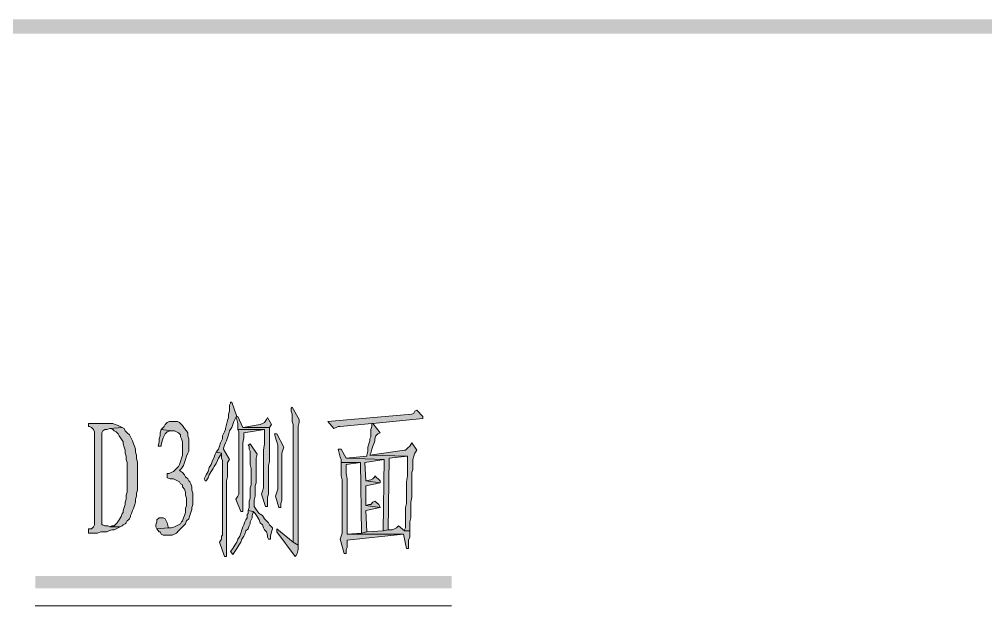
# Model space of a CAD drawing. Header units: millimetres. Extents: x 24 to 410, y 10 to 282.
# Drawn here: x 303.25 to 343.24, y 257.98 to 282.24 of the extents above; entities that cross this region are included whole.
import ezdxf

# ---------------------------------------------------------------- set-up
doc = ezdxf.new("R2010")
doc.units = ezdxf.units.MM

msp = doc.modelspace()

# ---------------------------------------------------------------- hatches: boundary and pattern name
h = msp.add_hatch(color=7)
h.dxf.hatch_style = 2
h.paths.add_polyline_path([(410.379333, 282.236333), (30.395333, 281.643667), (29.802667, 282.236333)])
h = msp.add_hatch(color=7)
h.dxf.hatch_style = 2
h.paths.add_polyline_path([(409.786667, 281.643667), (410.379333, 282.236333), (30.395333, 281.643667)])
h = msp.add_hatch(color=7)
h.dxf.hatch_style = 2
h.paths.add_polyline_path([(312.039, 266.403667), (311.996667, 266.403667), (311.996667, 266.361333), (311.954333, 266.276667), (311.954333, 266.022667), (311.912, 265.895667), (311.912, 265.768667), (311.869667, 265.641667), (311.827333, 265.472333), (311.785, 265.303), (311.785, 265.260667), (311.742667, 265.176), (311.700333, 265.091333), (311.658, 265.006667), (311.658, 264.879667), (311.615667, 264.795), (311.573333, 264.710333), (311.531, 264.583333), (311.488667, 264.456333), (311.404, 264.329333), (311.615667, 264.287), (311.615667, 264.075333), (311.658, 263.990667), (311.658, 263.948333), (311.658, 260.900333), (311.615667, 260.858), (311.615667, 260.731), (311.531, 260.604), (311.742667, 260.011333), (311.827333, 260.011333), (311.827333, 260.138333), (311.827333, 263.144), (311.869667, 263.313333), (311.869667, 263.906), (311.954333, 264.033), (311.700333, 264.456333), (311.700333, 264.498667), (311.742667, 264.625667), (311.785, 264.710333), (311.827333, 264.795), (311.869667, 264.922), (311.912, 265.049), (311.954333, 265.218333), (312.039, 265.345333), (312.081333, 265.472333), (312.123667, 265.599333), (312.166, 265.684), (312.208333, 265.768667), (312.250667, 265.811)])
h = msp.add_hatch(color=7)
h.dxf.hatch_style = 2
h.paths.add_polyline_path([(314.536667, 266.192), (314.494333, 266.149667), (314.494333, 266.022667), (314.536667, 265.895667), (314.536667, 265.599333), (314.579, 265.472333), (314.579, 260.604), (314.790667, 260.477), (314.790667, 262.551333), (314.790667, 262.763), (314.790667, 265.387667), (314.833, 265.557), (314.833, 265.684)])
h = msp.add_hatch(color=7)
h.dxf.hatch_style = 2
h.paths.add_polyline_path([(319.701333, 266.065), (319.616667, 266.022667), (319.574333, 265.938), (319.489667, 265.895667), (316.018333, 265.599333), (316.272333, 265.303), (316.357, 265.345333), (316.441667, 265.387667), (316.526333, 265.387667), (317.838667, 265.514667), (317.881, 265.514667), (319.955333, 265.726333), (319.955333, 265.811)])
h = msp.add_hatch(color=7)
h.dxf.hatch_style = 2
h.paths.add_polyline_path([(306.916667, 265.514667), (306.112333, 265.514667), (306.112333, 265.387667), (306.154667, 265.387667), (306.239333, 265.345333), (306.324, 265.260667), (306.366333, 265.176), (306.366333, 261.323667), (306.324, 261.239), (306.239333, 261.154333), (306.112333, 261.154333), (306.112333, 260.985), (306.493333, 260.985), (306.620333, 261.027333), (306.874333, 261.027333), (306.959, 261.069667), (307.086, 261.112), (307.170667, 261.112), (307.255333, 261.154333), (307.34, 261.196667), (307.424667, 261.239), (307.001333, 261.239), (306.916667, 261.281333), (306.789667, 261.281333), (306.705, 261.323667), (306.662667, 261.323667), (306.662667, 265.133667), (306.705, 265.218333), (306.789667, 265.260667), (306.874333, 265.260667), (307.001333, 265.303), (307.509333, 265.345333), (307.424667, 265.387667), (307.34, 265.43), (307.213, 265.472333), (307.128333, 265.514667)])
h = msp.add_hatch(color=7)
h.dxf.hatch_style = 2
h.paths.add_polyline_path([(309.668333, 265.599333), (309.456667, 265.599333), (309.372, 265.557), (309.287333, 265.472333), (309.245, 265.387667), (309.160333, 265.303), (309.118, 265.260667), (309.583667, 265.218333), (309.668333, 265.218333), (309.753, 265.176), (309.837667, 265.133667), (309.922333, 265.049), (309.922333, 264.964333), (309.964667, 264.879667), (310.007, 264.752667), (310.007, 264.202333), (309.964667, 264.075333), (309.922333, 263.948333), (309.88, 263.821333), (309.837667, 263.736667), (309.795333, 263.694333), (309.710667, 263.609667), (309.626, 263.525), (309.541333, 263.482667), (309.456667, 263.440333), (309.372, 263.440333), (309.372, 263.271), (309.499, 263.228667), (309.626, 263.228667), (309.710667, 263.186333), (309.795333, 263.144), (309.88, 263.101667), (309.922333, 263.017), (310.007, 262.974667), (310.007, 262.89), (310.091667, 262.805333), (310.134, 262.678333), (310.134, 262.551333), (310.176333, 262.424333), (310.176333, 262.128), (310.134, 262.001), (310.134, 261.831667), (310.091667, 261.704667), (310.049333, 261.62), (310.007, 261.493), (309.964667, 261.450667), (309.922333, 261.366), (309.837667, 261.323667), (309.753, 261.281333), (309.668333, 261.239), (309.541333, 261.196667), (309.414333, 261.196667), (308.948667, 261.154333), (309.033333, 261.027333), (309.075667, 261.027333), (309.118, 260.942667), (309.202667, 260.900333), (309.583667, 260.900333), (309.668333, 260.942667), (309.753, 260.985), (309.837667, 261.069667), (309.922333, 261.154333), (310.007, 261.239), (310.091667, 261.323667), (310.134, 261.366), (310.176333, 261.493), (310.261, 261.577667), (310.303333, 261.704667), (310.345667, 261.831667), (310.388, 261.958667), (310.388, 262.043333), (310.430333, 262.170333), (310.430333, 262.636), (310.388, 262.763), (310.388, 262.89), (310.345667, 263.017), (310.303333, 263.101667), (310.261, 263.144), (310.218667, 263.228667), (310.134, 263.313333), (310.091667, 263.398), (310.007, 263.482667), (309.88, 263.567333), (309.964667, 263.652), (310.049333, 263.779), (310.091667, 263.906), (310.134, 264.033), (310.176333, 264.16), (310.218667, 264.287), (310.261, 264.371667), (310.261, 264.879667), (310.218667, 265.006667), (310.218667, 265.133667), (310.176333, 265.218333), (310.091667, 265.303), (310.007, 265.43), (309.922333, 265.514667), (309.88, 265.557), (309.795333, 265.599333)])
h = msp.add_hatch(color=7)
h.dxf.hatch_style = 2
h.paths.add_polyline_path([(312.293, 265.811), (312.208333, 265.768667), (312.250667, 265.684), (312.293, 265.514667), (312.293, 265.260667), (313.393667, 265.260667), (313.393667, 264.668), (313.351333, 264.414), (313.351333, 262.847667), (313.309, 262.720667), (313.266667, 262.593667), (313.436, 262.085667), (313.520667, 262.085667), (313.520667, 262.128), (313.520667, 262.466667), (313.563, 262.593667), (313.563, 263.779), (313.605333, 263.948333), (313.605333, 265.345333), (312.504667, 265.345333)])
h = msp.add_hatch(color=7)
h.dxf.hatch_style = 2
h.paths.add_polyline_path([(313.520667, 265.768667), (313.478333, 265.684), (313.393667, 265.557), (313.309, 265.514667), (313.224333, 265.472333), (312.504667, 265.345333), (313.605333, 265.345333), (313.69, 265.472333)])
h = msp.add_hatch(color=7)
h.dxf.hatch_style = 2
h.paths.add_polyline_path([(317.881, 265.514667), (317.838667, 265.514667), (317.838667, 265.387667), (317.796333, 265.260667), (317.796333, 264.964333), (317.754, 264.879667), (317.754, 264.795), (317.711667, 264.668), (317.669333, 264.541), (317.669333, 264.371667), (317.627, 264.202333), (317.627, 264.16), (316.780333, 264.075333), (318.346667, 264.033), (318.304333, 261.069667), (318.516, 261.112), (318.558333, 264.075333), (319.320333, 264.16), (317.754, 264.202333), (317.796333, 264.287), (317.838667, 264.456333), (317.881, 264.583333), (317.923333, 264.668), (317.965667, 264.795), (317.965667, 264.837333), (317.965667, 264.879667), (318.008, 265.006667), (318.092667, 265.091333), (318.177333, 265.133667)])
h = msp.add_hatch(color=7)
h.dxf.hatch_style = 2
h.paths.add_polyline_path([(307.509333, 265.345333), (307.001333, 265.303), (307.043667, 265.303), (307.128333, 265.260667), (307.170667, 265.218333), (307.255333, 265.176), (307.34, 265.091333), (307.382333, 265.006667), (307.467, 264.879667), (307.551667, 264.752667), (307.551667, 264.668), (307.594, 264.541), (307.636333, 264.414), (307.636333, 264.287), (307.678667, 264.16), (307.678667, 264.033), (307.721, 263.906), (307.721, 262.678333), (307.678667, 262.551333), (307.678667, 262.382), (307.636333, 262.255), (307.636333, 262.170333), (307.594, 262.043333), (307.551667, 261.916333), (307.551667, 261.831667), (307.509333, 261.789333), (307.467, 261.662333), (307.382333, 261.535333), (307.297667, 261.408333), (307.255333, 261.366), (307.170667, 261.281333), (307.086, 261.281333), (307.001333, 261.239), (307.424667, 261.239), (307.509333, 261.281333), (307.551667, 261.323667), (307.636333, 261.366), (307.678667, 261.408333), (307.721, 261.493), (307.763333, 261.535333), (307.805667, 261.577667), (307.848, 261.662333), (307.848, 261.704667), (307.890333, 261.789333), (307.932667, 261.916333), (307.975, 262.001), (308.017333, 262.128), (308.059667, 262.255), (308.059667, 262.382), (308.102, 262.509), (308.102, 262.636), (308.144333, 262.763), (308.144333, 263.906), (308.102, 264.075333), (308.102, 264.202333), (308.059667, 264.329333), (308.059667, 264.456333), (308.017333, 264.583333), (307.975, 264.668), (307.932667, 264.795), (307.890333, 264.879667), (307.848, 264.964333), (307.805667, 265.049), (307.721, 265.133667), (307.636333, 265.218333), (307.594, 265.303)])
h = msp.add_hatch(color=7)
h.dxf.hatch_style = 2
h.paths.add_polyline_path([(309.118, 265.260667), (309.075667, 265.133667), (309.075667, 265.006667), (309.033333, 264.879667), (309.033333, 264.752667), (308.991, 264.583333), (309.118, 264.583333), (309.118, 264.625667), (309.160333, 264.795), (309.202667, 264.922), (309.245, 265.006667), (309.287333, 265.091333), (309.329667, 265.133667), (309.372, 265.176), (309.499, 265.218333), (309.583667, 265.218333)])
h = msp.add_hatch(color=7)
h.dxf.hatch_style = 2
h.paths.add_polyline_path([(312.293, 265.260667), (312.335333, 265.176), (312.335333, 262.593667), (312.293, 262.509), (312.208333, 262.382), (312.42, 261.874), (312.504667, 261.874), (312.504667, 264.710333), (312.547, 264.922), (312.547, 265.133667), (313.393667, 265.260667)])
h = msp.add_hatch(color=7)
h.dxf.hatch_style = 2
h.paths.add_polyline_path([(313.901667, 265.091333), (313.817, 265.091333), (313.859333, 264.922), (313.901667, 264.752667), (313.944, 264.625667), (313.944, 262.805333), (313.901667, 262.678333), (313.859333, 262.509), (313.986333, 262.043333), (314.071, 262.043333), (314.071, 262.085667), (314.071, 262.212667), (314.113333, 262.339667), (314.113333, 264.287), (314.155667, 264.414), (314.198, 264.541)])
h = msp.add_hatch(color=7)
h.dxf.hatch_style = 2
h.paths.add_polyline_path([(319.489667, 264.710333), (319.405, 264.583333), (319.320333, 264.498667), (319.235667, 264.414), (319.193333, 264.414), (317.754, 264.202333), (319.320333, 264.16), (319.320333, 263.355667), (319.278, 263.101667), (319.278, 262.212667), (319.235667, 262.043333), (319.235667, 261.323667), (319.235667, 261.281333), (319.235667, 261.196667), (319.193333, 261.112), (319.193333, 261.069667), (319.405, 261.069667), (319.405, 261.450667), (319.447333, 261.62), (319.447333, 262.255), (319.489667, 262.466667), (319.489667, 263.482667), (319.532, 263.609667), (319.532, 264.033), (319.574333, 264.16), (319.616667, 264.287), (319.701333, 264.414)])
h = msp.add_hatch(color=7)
h.dxf.hatch_style = 2
h.paths.add_polyline_path([(311.404, 264.329333), (311.361667, 264.244667), (311.319333, 264.117667), (311.234667, 263.948333), (311.192333, 263.821333), (311.107667, 263.694333), (311.065333, 263.525), (310.980667, 263.398), (310.896, 263.228667), (310.938333, 263.144), (310.980667, 263.144), (311.065333, 263.271), (311.107667, 263.398), (311.192333, 263.525), (311.277, 263.652), (311.319333, 263.736667), (311.404, 263.863667), (311.446333, 263.990667), (311.488667, 264.075333), (311.573333, 264.202333), (311.615667, 264.287)])
h = msp.add_hatch(color=7)
h.dxf.hatch_style = 2
h.paths.add_polyline_path([(312.801, 264.668), (312.716333, 264.625667), (312.758667, 264.583333), (312.758667, 264.456333), (312.801, 264.371667), (312.801, 263.821333), (312.843333, 263.652), (312.843333, 262.974667), (312.801, 262.847667), (312.801, 262.424333), (312.758667, 262.297333), (312.758667, 262.043333), (312.716333, 261.916333), (312.928, 261.874), (313.012667, 261.789333), (313.097333, 261.662333), (313.182, 261.535333), (313.224333, 261.408333), (313.309, 261.323667), (313.351333, 261.196667), (313.393667, 261.112), (313.478333, 261.027333), (313.520667, 260.900333), (313.520667, 260.815667), (313.563, 260.731), (313.647667, 260.731), (313.647667, 260.858), (313.69, 261.027333), (313.732333, 261.154333), (313.732333, 261.196667), (313.69, 261.239), (313.647667, 261.281333), (313.605333, 261.323667), (313.563, 261.408333), (313.478333, 261.493), (313.393667, 261.577667), (313.309, 261.704667), (313.182, 261.789333), (313.055, 261.958667), (312.970333, 262.085667), (312.970333, 262.339667), (313.012667, 262.509), (313.012667, 262.932333), (313.055, 263.059333), (313.055, 264.075333), (313.097333, 264.244667)])
h = msp.add_hatch(color=7)
h.dxf.hatch_style = 2
h.paths.add_polyline_path([(316.568667, 264.456333), (316.441667, 264.456333), (316.484, 264.287), (316.526333, 264.117667), (316.568667, 264.033), (316.568667, 263.906), (317.373, 263.906), (317.415333, 260.985), (317.627, 261.027333), (317.584667, 261.916333), (318.177333, 262.043333), (317.584667, 262.128), (317.584667, 262.932333), (318.177333, 263.059333), (317.584667, 263.144), (317.542333, 263.906), (318.346667, 264.033), (316.780333, 264.075333)])
h = msp.add_hatch(color=7)
h.dxf.hatch_style = 2
h.paths.add_polyline_path([(316.568667, 263.906), (316.568667, 263.355667), (316.611, 263.186333), (316.611, 260.985), (316.568667, 260.858), (316.526333, 260.731), (316.695667, 260.138333), (316.780333, 260.138333), (316.780333, 260.180667), (316.780333, 260.307667), (316.822667, 260.392333), (316.822667, 260.688667), (319.151, 260.942667), (316.822667, 260.942667), (316.822667, 261.069667), (316.822667, 263.228667), (316.780333, 263.440333), (316.780333, 263.821333), (317.373, 263.906)])
h = msp.add_hatch(color=7)
h.dxf.hatch_style = 2
h.paths.add_polyline_path([(317.965667, 263.355667), (317.965667, 263.313333), (317.881, 263.228667), (317.796333, 263.186333), (317.584667, 263.144), (318.177333, 263.059333), (318.177333, 263.144)])
h = msp.add_hatch(color=7)
h.dxf.hatch_style = 2
h.paths.add_polyline_path([(312.716333, 261.916333), (312.716333, 261.789333), (312.674, 261.747), (312.674, 261.62), (312.631667, 261.535333), (312.589333, 261.450667), (312.547, 261.323667), (312.504667, 261.239), (312.462333, 261.112), (312.42, 260.985), (312.377667, 260.858), (312.293, 260.731), (312.250667, 260.604), (312.166, 260.477), (312.081333, 260.35), (311.996667, 260.223), (312.081333, 260.096), (312.166, 260.223), (312.250667, 260.35), (312.335333, 260.477), (312.42, 260.604), (312.462333, 260.731), (312.547, 260.858), (312.589333, 260.942667), (312.631667, 261.069667), (312.716333, 261.154333), (312.758667, 261.281333), (312.801, 261.366), (312.801, 261.450667), (312.843333, 261.535333), (312.885667, 261.62), (312.885667, 261.704667), (312.928, 261.831667), (312.928, 261.874)])
h = msp.add_hatch(color=7)
h.dxf.hatch_style = 2
h.paths.add_polyline_path([(317.965667, 262.297333), (317.881, 262.255), (317.796333, 262.170333), (317.711667, 262.170333), (317.584667, 262.128), (318.177333, 262.043333), (318.135, 262.170333)])
h = msp.add_hatch(color=7)
h.dxf.hatch_style = 2
h.paths.add_polyline_path([(309.118, 261.62), (309.033333, 261.62), (308.948667, 261.535333), (308.948667, 261.450667), (308.906333, 261.323667), (308.906333, 261.239), (308.948667, 261.154333), (309.414333, 261.196667), (309.414333, 261.239), (309.372, 261.408333), (309.329667, 261.493), (309.287333, 261.577667), (309.202667, 261.62)])
h = msp.add_hatch(color=7)
h.dxf.hatch_style = 2
h.paths.add_polyline_path([(313.901667, 261.154333), (313.901667, 261.027333), (314.663667, 260.011333), (314.706, 260.053667), (314.748333, 260.138333), (314.790667, 260.307667), (314.790667, 260.477), (314.579, 260.604)])
h = msp.add_hatch(color=7)
h.dxf.hatch_style = 2
h.paths.add_polyline_path([(318.939333, 261.281333), (318.854667, 261.196667), (318.77, 261.154333), (318.685333, 261.112), (318.516, 261.112), (318.304333, 261.069667), (317.627, 261.027333), (317.415333, 260.985), (316.822667, 260.942667), (319.151, 260.942667), (319.278, 260.35), (319.362667, 260.35), (319.362667, 260.392333), (319.362667, 260.688667), (319.405, 260.815667), (319.405, 261.069667), (319.193333, 261.069667)])
h = msp.add_hatch(color=7)
h.dxf.hatch_style = 2
h.paths.add_polyline_path([(303.911, 259.207), (303.911, 258.699), (321.140667, 259.207)])
h = msp.add_hatch(color=7)
h.dxf.hatch_style = 2
h.paths.add_polyline_path([(303.911, 258.699), (321.140667, 259.207), (321.140667, 258.699)])

# ---------------------------------------------------------------- linework, layer by layer
at = {"color": 7, "lineweight": 0}
for points in [[(312.039, 266.403667), (311.996667, 266.403667), (311.996667, 266.361333), (311.954333, 266.276667), (311.954333, 266.022667), (311.912, 265.895667), (311.912, 265.768667), (311.869667, 265.641667), (311.827333, 265.472333), (311.785, 265.303), (311.785, 265.260667), (311.742667, 265.176), (311.700333, 265.091333), (311.658, 265.006667), (311.658, 264.879667), (311.615667, 264.795), (311.573333, 264.710333), (311.531, 264.583333), (311.488667, 264.456333), (311.404, 264.329333), (311.615667, 264.287), (311.615667, 264.075333), (311.658, 263.990667), (311.658, 263.948333), (311.658, 260.900333), (311.615667, 260.858), (311.615667, 260.731), (311.531, 260.604), (311.742667, 260.011333), (311.827333, 260.011333), (311.827333, 260.138333), (311.827333, 263.144), (311.869667, 263.313333), (311.869667, 263.906), (311.954333, 264.033), (311.700333, 264.456333), (311.700333, 264.498667), (311.742667, 264.625667), (311.785, 264.710333), (311.827333, 264.795), (311.869667, 264.922), (311.912, 265.049), (311.954333, 265.218333), (312.039, 265.345333), (312.081333, 265.472333), (312.123667, 265.599333), (312.166, 265.684), (312.208333, 265.768667), (312.250667, 265.811)], [(314.536667, 266.192), (314.494333, 266.149667), (314.494333, 266.022667), (314.536667, 265.895667), (314.536667, 265.599333), (314.579, 265.472333), (314.579, 260.604), (314.790667, 260.477), (314.790667, 262.551333), (314.790667, 262.763), (314.790667, 265.387667), (314.833, 265.557), (314.833, 265.684)], [(319.701333, 266.065), (319.616667, 266.022667), (319.574333, 265.938), (319.489667, 265.895667), (316.018333, 265.599333), (316.272333, 265.303), (316.357, 265.345333), (316.441667, 265.387667), (316.526333, 265.387667), (317.838667, 265.514667), (317.881, 265.514667), (319.955333, 265.726333), (319.955333, 265.811)], [(306.916667, 265.514667), (306.112333, 265.514667), (306.112333, 265.387667), (306.154667, 265.387667), (306.239333, 265.345333), (306.324, 265.260667), (306.366333, 265.176), (306.366333, 261.323667), (306.324, 261.239), (306.239333, 261.154333), (306.112333, 261.154333), (306.112333, 260.985), (306.493333, 260.985), (306.620333, 261.027333), (306.874333, 261.027333), (306.959, 261.069667), (307.086, 261.112), (307.170667, 261.112), (307.255333, 261.154333), (307.34, 261.196667), (307.424667, 261.239), (307.001333, 261.239), (306.916667, 261.281333), (306.789667, 261.281333), (306.705, 261.323667), (306.662667, 261.323667), (306.662667, 265.133667), (306.705, 265.218333), (306.789667, 265.260667), (306.874333, 265.260667), (307.001333, 265.303), (307.509333, 265.345333), (307.424667, 265.387667), (307.34, 265.43), (307.213, 265.472333), (307.128333, 265.514667)], [(309.668333, 265.599333), (309.456667, 265.599333), (309.372, 265.557), (309.287333, 265.472333), (309.245, 265.387667), (309.160333, 265.303), (309.118, 265.260667), (309.583667, 265.218333), (309.668333, 265.218333), (309.753, 265.176), (309.837667, 265.133667), (309.922333, 265.049), (309.922333, 264.964333), (309.964667, 264.879667), (310.007, 264.752667), (310.007, 264.202333), (309.964667, 264.075333), (309.922333, 263.948333), (309.88, 263.821333), (309.837667, 263.736667), (309.795333, 263.694333), (309.710667, 263.609667), (309.626, 263.525), (309.541333, 263.482667), (309.456667, 263.440333), (309.372, 263.440333), (309.372, 263.271), (309.499, 263.228667), (309.626, 263.228667), (309.710667, 263.186333), (309.795333, 263.144), (309.88, 263.101667), (309.922333, 263.017), (310.007, 262.974667), (310.007, 262.89), (310.091667, 262.805333), (310.134, 262.678333), (310.134, 262.551333), (310.176333, 262.424333), (310.176333, 262.128), (310.134, 262.001), (310.134, 261.831667), (310.091667, 261.704667), (310.049333, 261.62), (310.007, 261.493), (309.964667, 261.450667), (309.922333, 261.366), (309.837667, 261.323667), (309.753, 261.281333), (309.668333, 261.239), (309.541333, 261.196667), (309.414333, 261.196667), (308.948667, 261.154333), (309.033333, 261.027333), (309.075667, 261.027333), (309.118, 260.942667), (309.202667, 260.900333), (309.583667, 260.900333), (309.668333, 260.942667), (309.753, 260.985), (309.837667, 261.069667), (309.922333, 261.154333), (310.007, 261.239), (310.091667, 261.323667), (310.134, 261.366), (310.176333, 261.493), (310.261, 261.577667), (310.303333, 261.704667), (310.345667, 261.831667), (310.388, 261.958667), (310.388, 262.043333), (310.430333, 262.170333), (310.430333, 262.636), (310.388, 262.763), (310.388, 262.89), (310.345667, 263.017), (310.303333, 263.101667), (310.261, 263.144), (310.218667, 263.228667), (310.134, 263.313333), (310.091667, 263.398), (310.007, 263.482667), (309.88, 263.567333), (309.964667, 263.652), (310.049333, 263.779), (310.091667, 263.906), (310.134, 264.033), (310.176333, 264.16), (310.218667, 264.287), (310.261, 264.371667), (310.261, 264.879667), (310.218667, 265.006667), (310.218667, 265.133667), (310.176333, 265.218333), (310.091667, 265.303), (310.007, 265.43), (309.922333, 265.514667), (309.88, 265.557), (309.795333, 265.599333)], [(312.293, 265.811), (312.208333, 265.768667), (312.250667, 265.684), (312.293, 265.514667), (312.293, 265.260667), (313.393667, 265.260667), (313.393667, 264.668), (313.351333, 264.414), (313.351333, 262.847667), (313.309, 262.720667), (313.266667, 262.593667), (313.436, 262.085667), (313.520667, 262.085667), (313.520667, 262.128), (313.520667, 262.466667), (313.563, 262.593667), (313.563, 263.779), (313.605333, 263.948333), (313.605333, 265.345333), (312.504667, 265.345333)], [(313.520667, 265.768667), (313.478333, 265.684), (313.393667, 265.557), (313.309, 265.514667), (313.224333, 265.472333), (312.504667, 265.345333), (313.605333, 265.345333), (313.69, 265.472333)], [(317.881, 265.514667), (317.838667, 265.514667), (317.838667, 265.387667), (317.796333, 265.260667), (317.796333, 264.964333), (317.754, 264.879667), (317.754, 264.795), (317.711667, 264.668), (317.669333, 264.541), (317.669333, 264.371667), (317.627, 264.202333), (317.627, 264.16), (316.780333, 264.075333), (318.346667, 264.033), (318.304333, 261.069667), (318.516, 261.112), (318.558333, 264.075333), (319.320333, 264.16), (317.754, 264.202333), (317.796333, 264.287), (317.838667, 264.456333), (317.881, 264.583333), (317.923333, 264.668), (317.965667, 264.795), (317.965667, 264.837333), (317.965667, 264.879667), (318.008, 265.006667), (318.092667, 265.091333), (318.177333, 265.133667)], [(307.509333, 265.345333), (307.001333, 265.303), (307.043667, 265.303), (307.128333, 265.260667), (307.170667, 265.218333), (307.255333, 265.176), (307.34, 265.091333), (307.382333, 265.006667), (307.467, 264.879667), (307.551667, 264.752667), (307.551667, 264.668), (307.594, 264.541), (307.636333, 264.414), (307.636333, 264.287), (307.678667, 264.16), (307.678667, 264.033), (307.721, 263.906), (307.721, 262.678333), (307.678667, 262.551333), (307.678667, 262.382), (307.636333, 262.255), (307.636333, 262.170333), (307.594, 262.043333), (307.551667, 261.916333), (307.551667, 261.831667), (307.509333, 261.789333), (307.467, 261.662333), (307.382333, 261.535333), (307.297667, 261.408333), (307.255333, 261.366), (307.170667, 261.281333), (307.086, 261.281333), (307.001333, 261.239), (307.424667, 261.239), (307.509333, 261.281333), (307.551667, 261.323667), (307.636333, 261.366), (307.678667, 261.408333), (307.721, 261.493), (307.763333, 261.535333), (307.805667, 261.577667), (307.848, 261.662333), (307.848, 261.704667), (307.890333, 261.789333), (307.932667, 261.916333), (307.975, 262.001), (308.017333, 262.128), (308.059667, 262.255), (308.059667, 262.382), (308.102, 262.509), (308.102, 262.636), (308.144333, 262.763), (308.144333, 263.906), (308.102, 264.075333), (308.102, 264.202333), (308.059667, 264.329333), (308.059667, 264.456333), (308.017333, 264.583333), (307.975, 264.668), (307.932667, 264.795), (307.890333, 264.879667), (307.848, 264.964333), (307.805667, 265.049), (307.721, 265.133667), (307.636333, 265.218333), (307.594, 265.303)], [(309.118, 265.260667), (309.075667, 265.133667), (309.075667, 265.006667), (309.033333, 264.879667), (309.033333, 264.752667), (308.991, 264.583333), (309.118, 264.583333), (309.118, 264.625667), (309.160333, 264.795), (309.202667, 264.922), (309.245, 265.006667), (309.287333, 265.091333), (309.329667, 265.133667), (309.372, 265.176), (309.499, 265.218333), (309.583667, 265.218333)], [(312.293, 265.260667), (312.335333, 265.176), (312.335333, 262.593667), (312.293, 262.509), (312.208333, 262.382), (312.42, 261.874), (312.504667, 261.874), (312.504667, 264.710333), (312.547, 264.922), (312.547, 265.133667), (313.393667, 265.260667)], [(313.901667, 265.091333), (313.817, 265.091333), (313.859333, 264.922), (313.901667, 264.752667), (313.944, 264.625667), (313.944, 262.805333), (313.901667, 262.678333), (313.859333, 262.509), (313.986333, 262.043333), (314.071, 262.043333), (314.071, 262.085667), (314.071, 262.212667), (314.113333, 262.339667), (314.113333, 264.287), (314.155667, 264.414), (314.198, 264.541)], [(319.489667, 264.710333), (319.405, 264.583333), (319.320333, 264.498667), (319.235667, 264.414), (319.193333, 264.414), (317.754, 264.202333), (319.320333, 264.16), (319.320333, 263.355667), (319.278, 263.101667), (319.278, 262.212667), (319.235667, 262.043333), (319.235667, 261.323667), (319.235667, 261.281333), (319.235667, 261.196667), (319.193333, 261.112), (319.193333, 261.069667), (319.405, 261.069667), (319.405, 261.450667), (319.447333, 261.62), (319.447333, 262.255), (319.489667, 262.466667), (319.489667, 263.482667), (319.532, 263.609667), (319.532, 264.033), (319.574333, 264.16), (319.616667, 264.287), (319.701333, 264.414)], [(311.404, 264.329333), (311.361667, 264.244667), (311.319333, 264.117667), (311.234667, 263.948333), (311.192333, 263.821333), (311.107667, 263.694333), (311.065333, 263.525), (310.980667, 263.398), (310.896, 263.228667), (310.938333, 263.144), (310.980667, 263.144), (311.065333, 263.271), (311.107667, 263.398), (311.192333, 263.525), (311.277, 263.652), (311.319333, 263.736667), (311.404, 263.863667), (311.446333, 263.990667), (311.488667, 264.075333), (311.573333, 264.202333), (311.615667, 264.287)], [(312.801, 264.668), (312.716333, 264.625667), (312.758667, 264.583333), (312.758667, 264.456333), (312.801, 264.371667), (312.801, 263.821333), (312.843333, 263.652), (312.843333, 262.974667), (312.801, 262.847667), (312.801, 262.424333), (312.758667, 262.297333), (312.758667, 262.043333), (312.716333, 261.916333), (312.928, 261.874), (313.012667, 261.789333), (313.097333, 261.662333), (313.182, 261.535333), (313.224333, 261.408333), (313.309, 261.323667), (313.351333, 261.196667), (313.393667, 261.112), (313.478333, 261.027333), (313.520667, 260.900333), (313.520667, 260.815667), (313.563, 260.731), (313.647667, 260.731), (313.647667, 260.858), (313.69, 261.027333), (313.732333, 261.154333), (313.732333, 261.196667), (313.69, 261.239), (313.647667, 261.281333), (313.605333, 261.323667), (313.563, 261.408333), (313.478333, 261.493), (313.393667, 261.577667), (313.309, 261.704667), (313.182, 261.789333), (313.055, 261.958667), (312.970333, 262.085667), (312.970333, 262.339667), (313.012667, 262.509), (313.012667, 262.932333), (313.055, 263.059333), (313.055, 264.075333), (313.097333, 264.244667)], [(316.568667, 264.456333), (316.441667, 264.456333), (316.484, 264.287), (316.526333, 264.117667), (316.568667, 264.033), (316.568667, 263.906), (317.373, 263.906), (317.415333, 260.985), (317.627, 261.027333), (317.584667, 261.916333), (318.177333, 262.043333), (317.584667, 262.128), (317.584667, 262.932333), (318.177333, 263.059333), (317.584667, 263.144), (317.542333, 263.906), (318.346667, 264.033), (316.780333, 264.075333)], [(316.568667, 263.906), (316.568667, 263.355667), (316.611, 263.186333), (316.611, 260.985), (316.568667, 260.858), (316.526333, 260.731), (316.695667, 260.138333), (316.780333, 260.138333), (316.780333, 260.180667), (316.780333, 260.307667), (316.822667, 260.392333), (316.822667, 260.688667), (319.151, 260.942667), (316.822667, 260.942667), (316.822667, 261.069667), (316.822667, 263.228667), (316.780333, 263.440333), (316.780333, 263.821333), (317.373, 263.906)], [(317.965667, 263.355667), (317.965667, 263.313333), (317.881, 263.228667), (317.796333, 263.186333), (317.584667, 263.144), (318.177333, 263.059333), (318.177333, 263.144)], [(312.716333, 261.916333), (312.716333, 261.789333), (312.674, 261.747), (312.674, 261.62), (312.631667, 261.535333), (312.589333, 261.450667), (312.547, 261.323667), (312.504667, 261.239), (312.462333, 261.112), (312.42, 260.985), (312.377667, 260.858), (312.293, 260.731), (312.250667, 260.604), (312.166, 260.477), (312.081333, 260.35), (311.996667, 260.223), (312.081333, 260.096), (312.166, 260.223), (312.250667, 260.35), (312.335333, 260.477), (312.42, 260.604), (312.462333, 260.731), (312.547, 260.858), (312.589333, 260.942667), (312.631667, 261.069667), (312.716333, 261.154333), (312.758667, 261.281333), (312.801, 261.366), (312.801, 261.450667), (312.843333, 261.535333), (312.885667, 261.62), (312.885667, 261.704667), (312.928, 261.831667), (312.928, 261.874)], [(317.965667, 262.297333), (317.881, 262.255), (317.796333, 262.170333), (317.711667, 262.170333), (317.584667, 262.128), (318.177333, 262.043333), (318.135, 262.170333)], [(309.118, 261.62), (309.033333, 261.62), (308.948667, 261.535333), (308.948667, 261.450667), (308.906333, 261.323667), (308.906333, 261.239), (308.948667, 261.154333), (309.414333, 261.196667), (309.414333, 261.239), (309.372, 261.408333), (309.329667, 261.493), (309.287333, 261.577667), (309.202667, 261.62)], [(313.901667, 261.154333), (313.901667, 261.027333), (314.663667, 260.011333), (314.706, 260.053667), (314.748333, 260.138333), (314.790667, 260.307667), (314.790667, 260.477), (314.579, 260.604)], [(318.939333, 261.281333), (318.854667, 261.196667), (318.77, 261.154333), (318.685333, 261.112), (318.516, 261.112), (318.304333, 261.069667), (317.627, 261.027333), (317.415333, 260.985), (316.822667, 260.942667), (319.151, 260.942667), (319.278, 260.35), (319.362667, 260.35), (319.362667, 260.392333), (319.362667, 260.688667), (319.405, 260.815667), (319.405, 261.069667), (319.193333, 261.069667)]]:
    msp.add_lwpolyline(points, close=True, dxfattribs=at)
msp.add_lwpolyline([(303.911, 257.979333), (321.140667, 257.979333)], dxfattribs=at)

doc.saveas('drawing.dxf')
